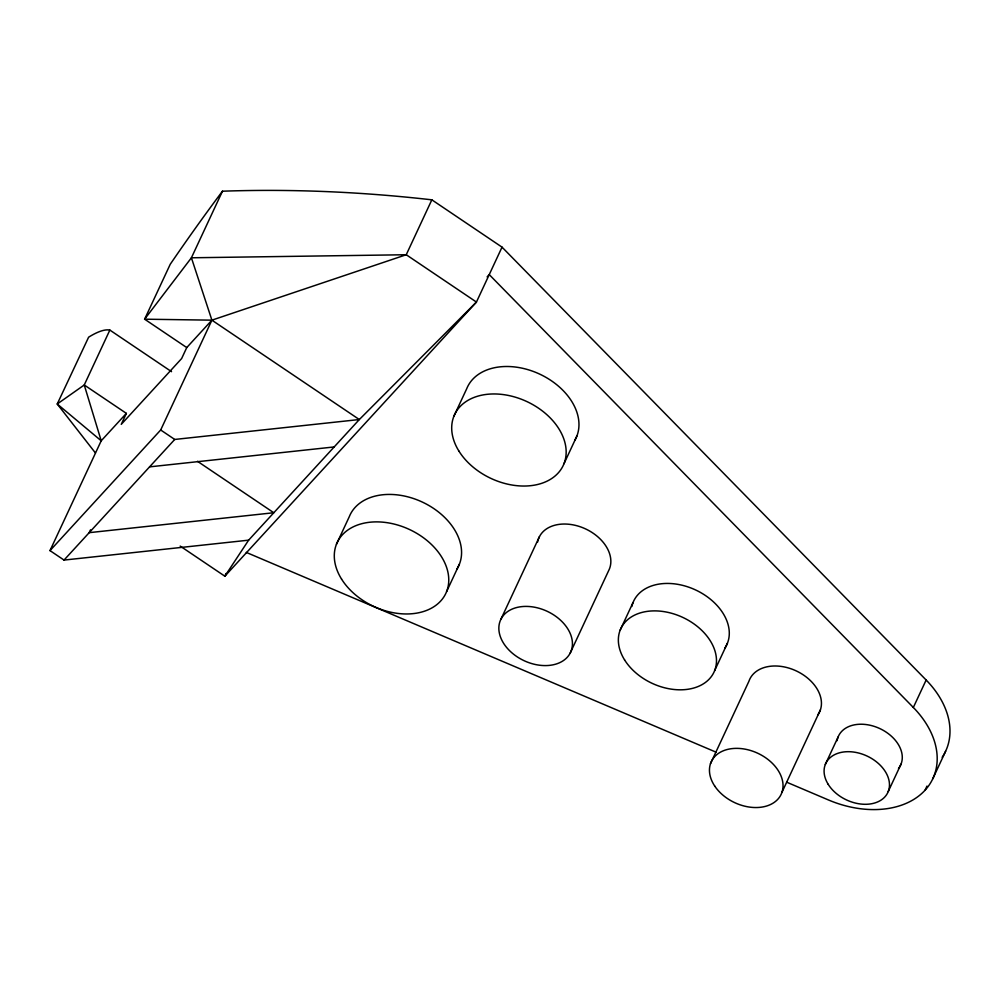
<?xml version="1.0" encoding="UTF-8"?>
<svg xmlns="http://www.w3.org/2000/svg" width="1000" height="1000" viewBox="0 0 1000 1000"><rect width="100%" height="100%" fill="white"/><g stroke="black" fill="none" stroke-linecap="round" stroke-linejoin="round"><path stroke-width="1.5" d="M171.55 371.662L109.85 330.075L84.25 384.988L57.237 404L95.438 452.975M126.375 413.375L121.25 424.363L181.625 358.562L186.75 347.575L144.625 319.188L170.238 264.275A340.513 52.525 -56 0 1 221.85 192L222.463 191.2C292.337 188.775 362.375 191.925 431.838 199.825L502.038 247.15L476.438 302.062L359.325 419.538L248.637 540.163L64.037 560.075L50 550.612L101.213 440.788L126.375 413.375L84.25 384.988L101.213 440.788L57.237 404L88.625 337.188A340.513 52.525 -56 0 1 109.85 330.075M222.463 191.2L191.412 257.787L144.625 319.188L211.9 320.163L406.238 254.737L431.838 199.825M90.512 529.837L89.2 532.663L273.788 512.737L197.488 461.312M50 550.612L160.688 429.988L211.9 320.163L191.412 257.787L406.238 254.737L476.438 302.062L224.862 576.2L180.188 546.087M226.137 573.45L224.862 576.2L248.637 540.163M336.463 544.212L349.263 516.75A59.975 42.413 25 0 1 423.525 502.638A59.975 42.413 25 0 1 456.887 569.138M453.862 416.275L466.675 388.825A59.975 42.413 25 0 1 540.037 374.275A59.975 42.413 25 0 1 575 440M446.587 591.638L459.387 564.188M563.987 463.713L576.8 436.25M501.025 619.038L539.425 536.675M570.262 652.962A38.562 27.262 25 0 0 529.125 606.512A38.562 27.262 25 0 0 507.537 648.525A38.562 27.262 25 0 0 570.262 652.962L608.675 570.588A38.562 27.262 25 0 0 582.825 527.725A38.562 27.262 25 0 0 537.6 542.087M620.225 630.025L633.025 602.575M714.613 670.688L727.425 643.225M710.487 763.688L748.9 681.325A38.562 27.262 25 0 1 797.038 671.287A38.562 27.262 25 0 1 817.812 714.938M782 792.212L820.413 709.85M825.312 764.438L838.112 736.988M786.775 782.237L828.462 799.963A89.938 63.6 25 0 0 925.05 790.225A89.938 63.6 25 0 0 913.337 707.475L926.15 680.025L502.038 247.15M888.238 791.538L901.05 764.087M925.05 790.225L926.975 786.1M932.8 778.725L945.612 751.275M186.75 347.575L211.9 320.163L359.325 419.538L174.737 439.45L160.688 429.988M64.037 560.075L174.737 439.45M487.125 276.9L489.237 274.6L913.337 707.475M149.575 466.863L334.162 446.95M246.287 552.413L716.338 752.288M926.15 680.025A89.938 63.6 25 0 1 942.188 757.275M631.825 606.487A51.413 36.35 25 0 1 694.513 589.462A51.413 36.35 25 0 1 724.9 648.05M837.1 740.675A34.275 24.238 25 0 1 879.338 728.35A34.275 24.238 25 0 1 898.5 768.487M341.538 579.062A59.975 42.413 25 0 0 440.662 601.05A59.975 42.413 25 0 0 392.375 523.663A59.975 42.413 25 0 0 341.538 579.062M458.938 451.125A59.975 42.413 25 0 0 558.075 473.113A59.975 42.413 25 0 0 509.775 395.737A59.975 42.413 25 0 0 458.938 451.125M624.575 659.9A51.413 36.35 25 0 0 709.538 678.75A51.413 36.35 25 0 0 668.15 612.413A51.413 36.35 25 0 0 624.575 659.9M828.213 784.35A34.275 24.238 25 0 0 884.862 796.912A34.275 24.238 25 0 0 857.262 752.7A34.275 24.238 25 0 0 828.213 784.35M714.825 786.213A38.562 27.262 25 0 0 778.538 798.438A38.562 27.262 25 0 0 745.375 749.212A38.562 27.262 25 0 0 714.825 786.213"/></g></svg>
